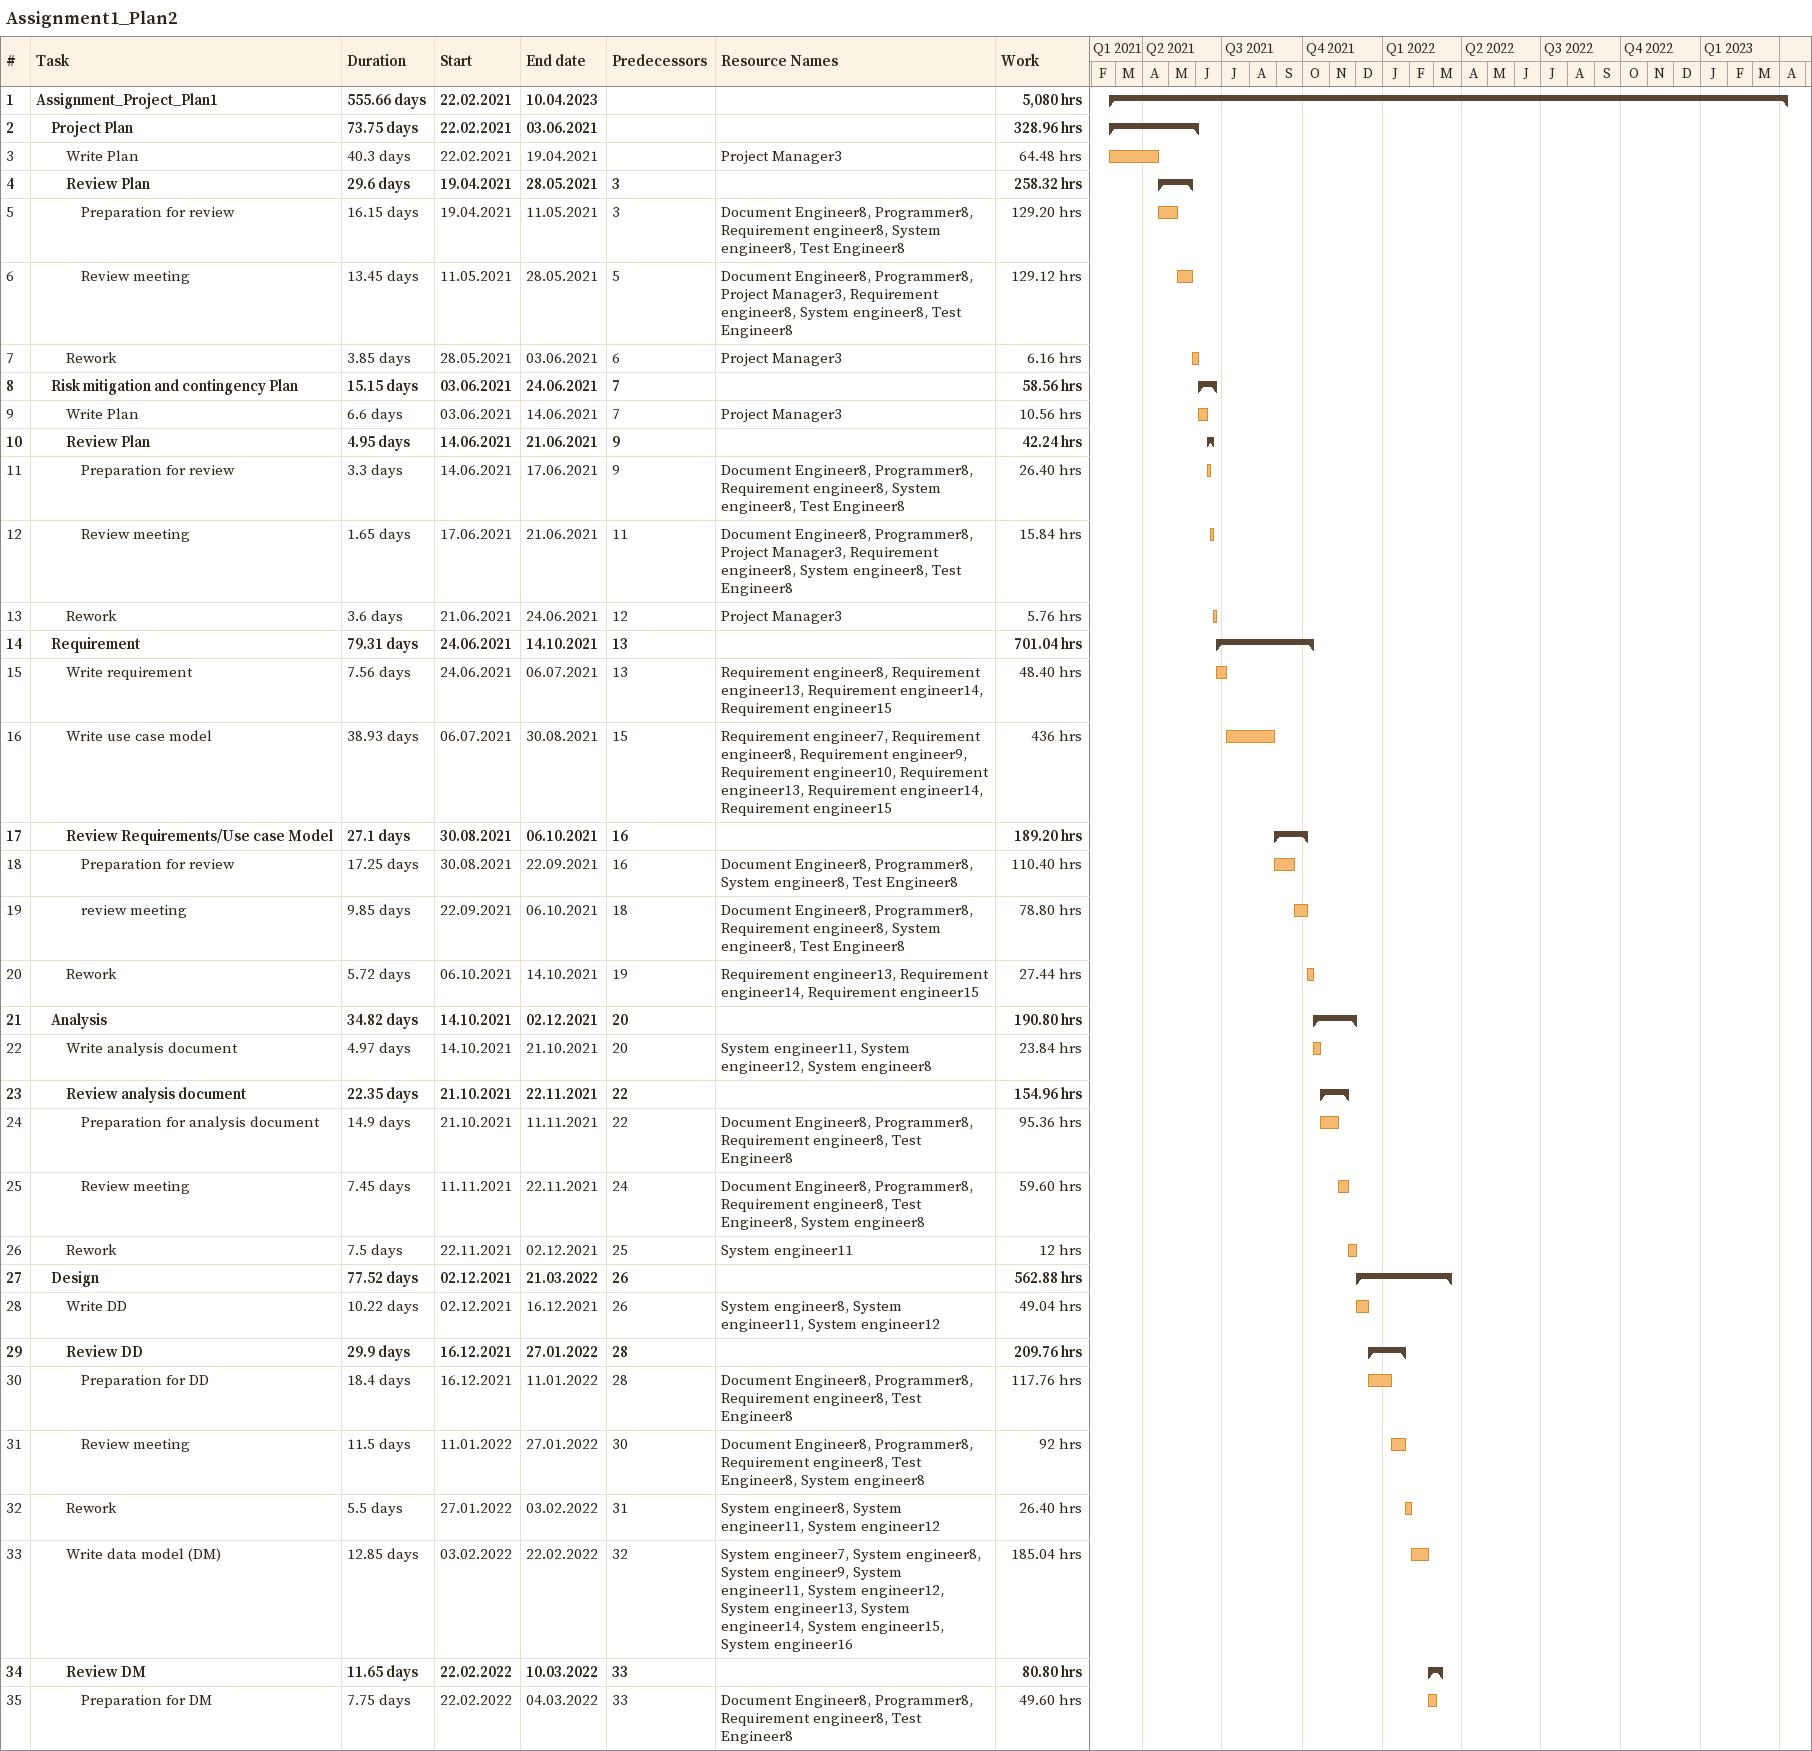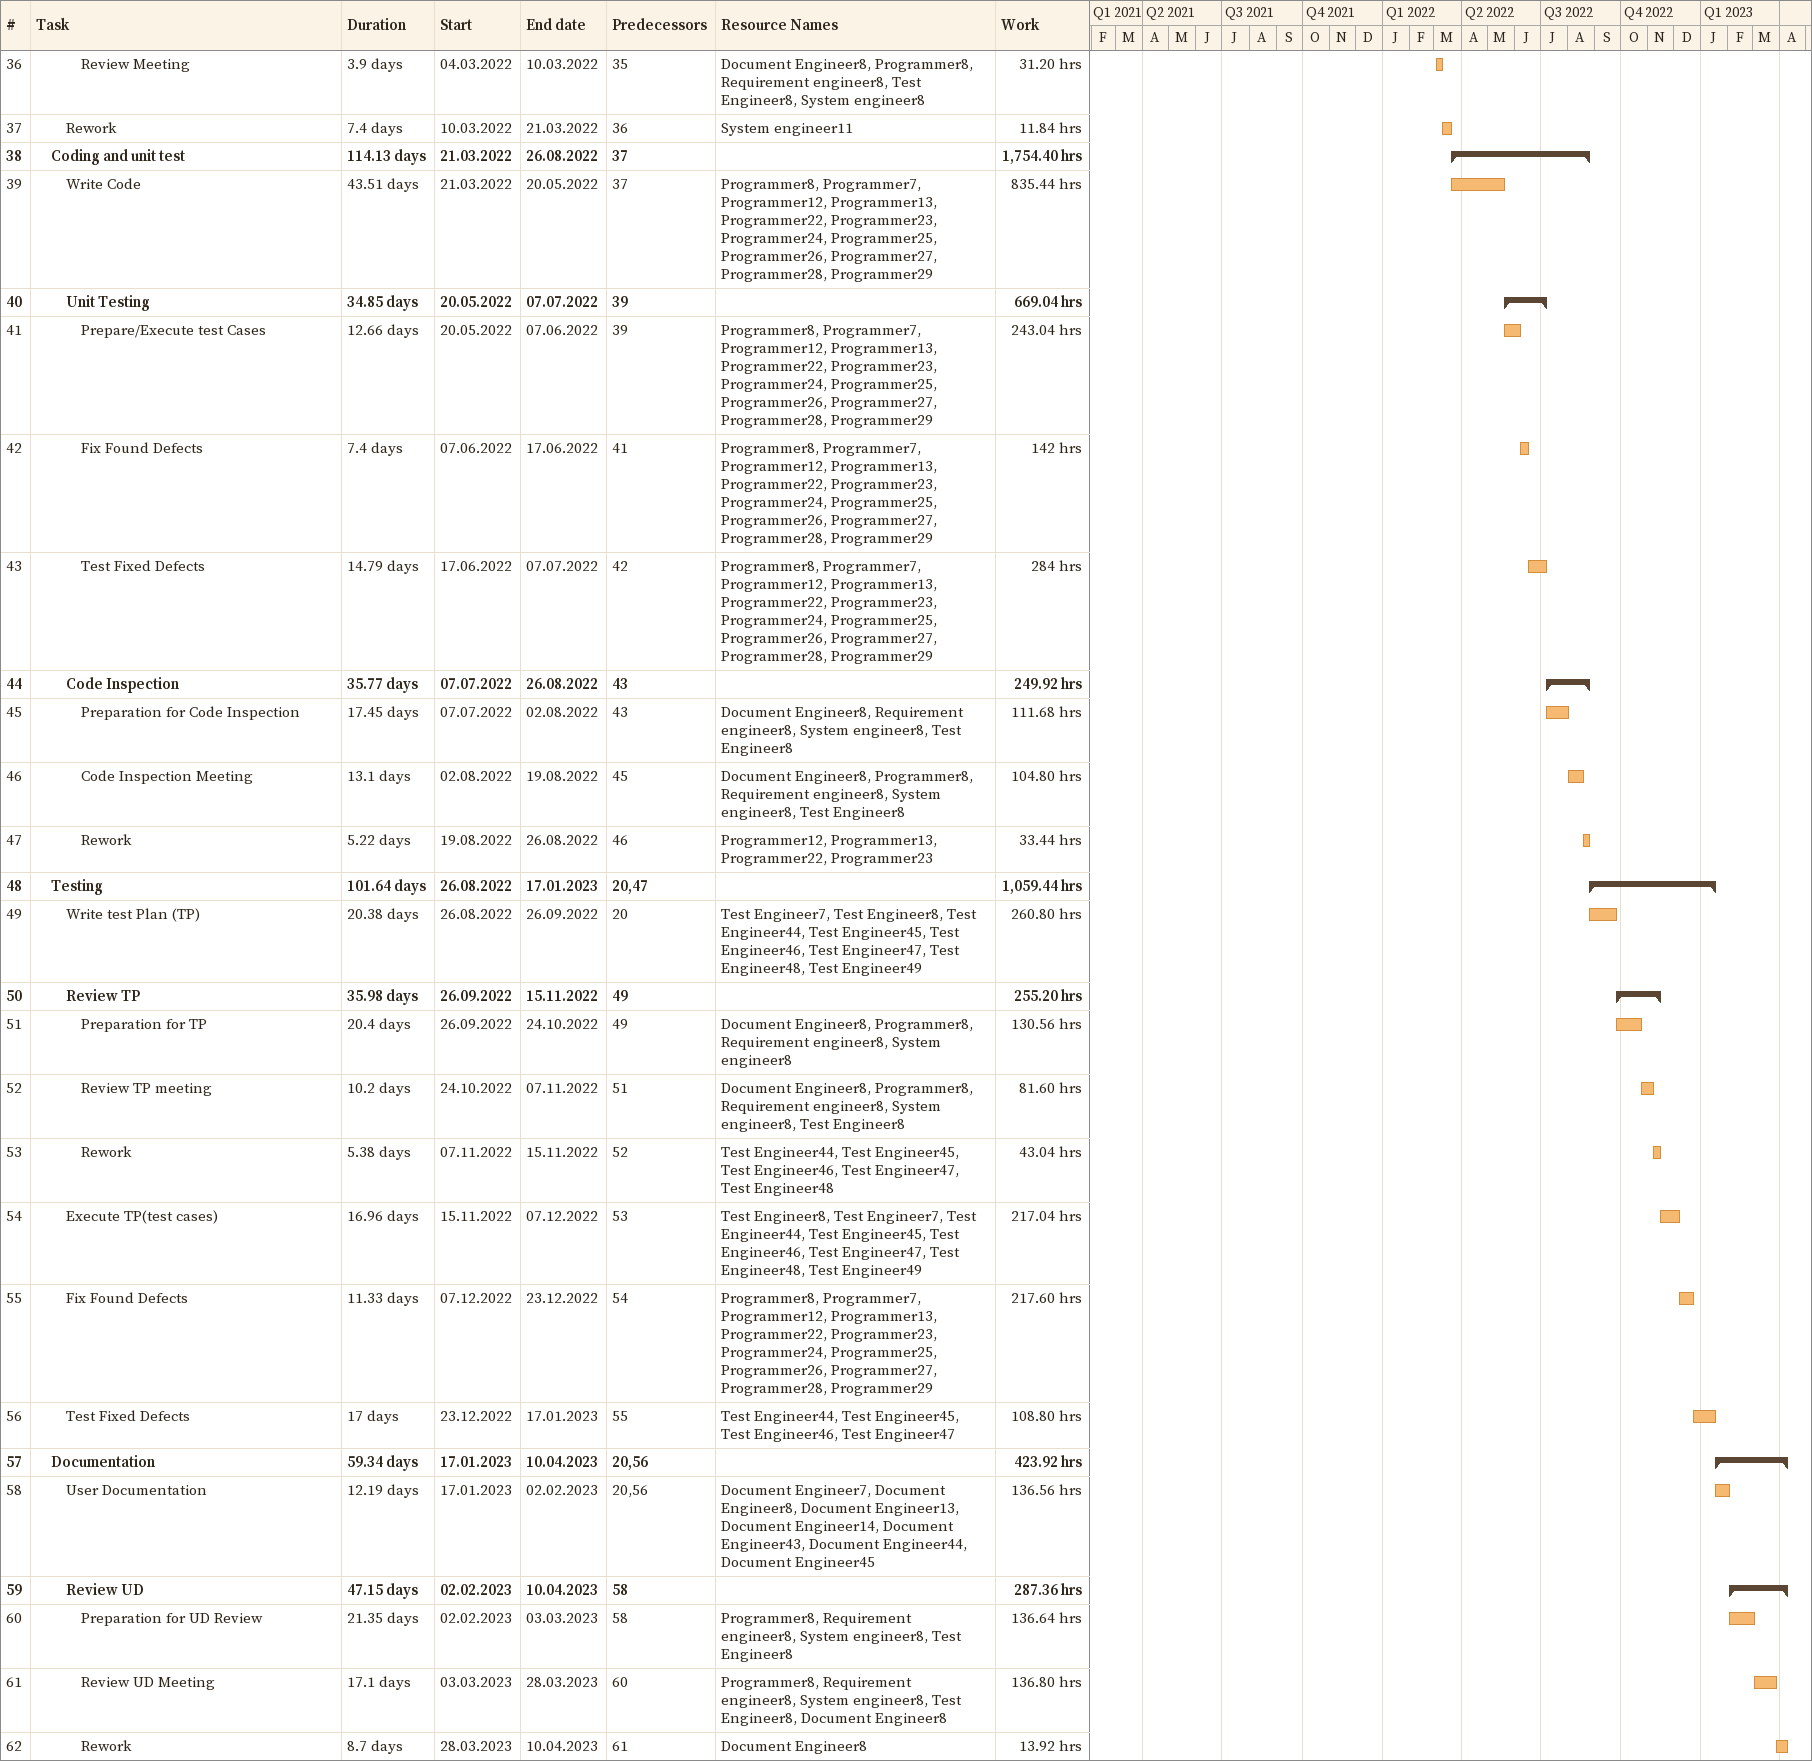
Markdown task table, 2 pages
Assignment1_Plan2

| ID | Level | Task | Duration | Start | Finish | Predecessors | Resources | Work (h) |
|---|---|---|---|---|---|---|---|---|
| 1 | 1 | **Assignment_Project_Plan1** | 555.66d | 2021-02-22 | 2023-04-10 |  |  | 5080 |
| 2 | 2 | **Project Plan** | 73.75d | 2021-02-22 | 2021-06-03 |  |  | 328.96 |
| 3 | 3 | Write Plan | 40.3d | 2021-02-22 | 2021-04-19 |  | Project Manager3 | 64.48 |
| 4 | 3 | **Review Plan** | 29.6d | 2021-04-19 | 2021-05-28 | 3 |  | 258.32 |
| 5 | 4 | Preparation for review | 16.15d | 2021-04-19 | 2021-05-11 | 3 | Document Engineer8, Programmer8, Requirement engineer8, System engineer8, Test Engineer8 | 129.20 |
| 6 | 4 | Review meeting | 13.45d | 2021-05-11 | 2021-05-28 | 5 | Document Engineer8, Programmer8, Project Manager3, Requirement engineer8, System engineer8, Test Engineer8 | 129.12 |
| 7 | 3 | Rework | 3.85d | 2021-05-28 | 2021-06-03 | 6 | Project Manager3 | 6.16 |
| 8 | 2 | **Risk mitigation and contingency Plan** | 15.15d | 2021-06-03 | 2021-06-24 | 7 |  | 58.56 |
| 9 | 3 | Write Plan | 6.6d | 2021-06-03 | 2021-06-14 | 7 | Project Manager3 | 10.56 |
| 10 | 3 | **Review Plan** | 4.95d | 2021-06-14 | 2021-06-21 | 9 |  | 42.24 |
| 11 | 4 | Preparation for review | 3.3d | 2021-06-14 | 2021-06-17 | 9 | Document Engineer8, Programmer8, Requirement engineer8, System engineer8, Test Engineer8 | 26.40 |
| 12 | 4 | Review meeting | 1.65d | 2021-06-17 | 2021-06-21 | 11 | Document Engineer8, Programmer8, Project Manager3, Requirement engineer8, System engineer8, Test Engineer8 | 15.84 |
| 13 | 3 | Rework | 3.6d | 2021-06-21 | 2021-06-24 | 12 | Project Manager3 | 5.76 |
| 14 | 2 | **Requirement** | 79.31d | 2021-06-24 | 2021-10-14 | 13 |  | 701.04 |
| 15 | 3 | Write requirement | 7.56d | 2021-06-24 | 2021-07-06 | 13 | Requirement engineer8, Requirement engineer13, Requirement engineer14, Requirement engineer15 | 48.40 |
| 16 | 3 | Write use case model | 38.93d | 2021-07-06 | 2021-08-30 | 15 | Requirement engineer7, Requirement engineer8, Requirement engineer9, Requirement engineer10, Requirement engineer13, Requirement engineer14, Requirement engineer15 | 436 |
| 17 | 3 | **Review Requirements/Use case Model** | 27.1d | 2021-08-30 | 2021-10-06 | 16 |  | 189.20 |
| 18 | 4 | Preparation for review | 17.25d | 2021-08-30 | 2021-09-22 | 16 | Document Engineer8, Programmer8, System engineer8, Test Engineer8 | 110.40 |
| 19 | 4 | review meeting | 9.85d | 2021-09-22 | 2021-10-06 | 18 | Document Engineer8, Programmer8, Requirement engineer8, System engineer8, Test Engineer8 | 78.80 |
| 20 | 3 | Rework | 5.72d | 2021-10-06 | 2021-10-14 | 19 | Requirement engineer13, Requirement engineer14, Requirement engineer15 | 27.44 |
| 21 | 2 | **Analysis** | 34.82d | 2021-10-14 | 2021-12-02 | 20 |  | 190.80 |
| 22 | 3 | Write analysis document | 4.97d | 2021-10-14 | 2021-10-21 | 20 | System engineer11, System engineer12, System engineer8 | 23.84 |
| 23 | 3 | **Review analysis document** | 22.35d | 2021-10-21 | 2021-11-22 | 22 |  | 154.96 |
| 24 | 4 | Preparation for analysis document | 14.9d | 2021-10-21 | 2021-11-11 | 22 | Document Engineer8, Programmer8, Requirement engineer8, Test Engineer8 | 95.36 |
| 25 | 4 | Review meeting | 7.45d | 2021-11-11 | 2021-11-22 | 24 | Document Engineer8, Programmer8, Requirement engineer8, Test Engineer8, System engineer8 | 59.60 |
| 26 | 3 | Rework | 7.5d | 2021-11-22 | 2021-12-02 | 25 | System engineer11 | 12 |
| 27 | 2 | **Design** | 77.52d | 2021-12-02 | 2022-03-21 | 26 |  | 562.88 |
| 28 | 3 | Write DD | 10.22d | 2021-12-02 | 2021-12-16 | 26 | System engineer8, System engineer11, System engineer12 | 49.04 |
| 29 | 3 | **Review DD** | 29.9d | 2021-12-16 | 2022-01-27 | 28 |  | 209.76 |
| 30 | 4 | Preparation for DD | 18.4d | 2021-12-16 | 2022-01-11 | 28 | Document Engineer8, Programmer8, Requirement engineer8, Test Engineer8 | 117.76 |
| 31 | 4 | Review meeting | 11.5d | 2022-01-11 | 2022-01-27 | 30 | Document Engineer8, Programmer8, Requirement engineer8, Test Engineer8, System engineer8 | 92 |
| 32 | 3 | Rework | 5.5d | 2022-01-27 | 2022-02-03 | 31 | System engineer8, System engineer11, System engineer12 | 26.40 |
| 33 | 3 | Write data model (DM) | 12.85d | 2022-02-03 | 2022-02-22 | 32 | System engineer7, System engineer8, System engineer9, System engineer11, System engineer12, System engineer13, System engineer14, System engineer15, System engineer16 | 185.04 |
| 34 | 3 | **Review DM** | 11.65d | 2022-02-22 | 2022-03-10 | 33 |  | 80.80 |
| 35 | 4 | Preparation for DM | 7.75d | 2022-02-22 | 2022-03-04 | 33 | Document Engineer8, Programmer8, Requirement engineer8, Test Engineer8 | 49.60 |
| 36 | 4 | Review Meeting | 3.9d | 2022-03-04 | 2022-03-10 | 35 | Document Engineer8, Programmer8, Requirement engineer8, Test Engineer8, System engineer8 | 31.20 |
| 37 | 3 | Rework | 7.4d | 2022-03-10 | 2022-03-21 | 36 | System engineer11 | 11.84 |
| 38 | 2 | **Coding and unit test** | 114.13d | 2022-03-21 | 2022-08-26 | 37 |  | 1754.40 |
| 39 | 3 | Write Code | 43.51d | 2022-03-21 | 2022-05-20 | 37 | Programmer8, Programmer7, Programmer12, Programmer13, Programmer22, Programmer23, Programmer24, Programmer25, Programmer26, Programmer27, Programmer28, Programmer29 | 835.44 |
| 40 | 3 | **Unit Testing** | 34.85d | 2022-05-20 | 2022-07-07 | 39 |  | 669.04 |
| 41 | 4 | Prepare/Execute test Cases | 12.66d | 2022-05-20 | 2022-06-07 | 39 | Programmer8, Programmer7, Programmer12, Programmer13, Programmer22, Programmer23, Programmer24, Programmer25, Programmer26, Programmer27, Programmer28, Programmer29 | 243.04 |
| 42 | 4 | Fix Found Defects | 7.4d | 2022-06-07 | 2022-06-17 | 41 | Programmer8, Programmer7, Programmer12, Programmer13, Programmer22, Programmer23, Programmer24, Programmer25, Programmer26, Programmer27, Programmer28, Programmer29 | 142 |
| 43 | 4 | Test Fixed Defects | 14.79d | 2022-06-17 | 2022-07-07 | 42 | Programmer8, Programmer7, Programmer12, Programmer13, Programmer22, Programmer23, Programmer24, Programmer25, Programmer26, Programmer27, Programmer28, Programmer29 | 284 |
| 44 | 3 | **Code Inspection** | 35.77d | 2022-07-07 | 2022-08-26 | 43 |  | 249.92 |
| 45 | 4 | Preparation for Code Inspection | 17.45d | 2022-07-07 | 2022-08-02 | 43 | Document Engineer8, Requirement engineer8, System engineer8, Test Engineer8 | 111.68 |
| 46 | 4 | Code Inspection Meeting | 13.1d | 2022-08-02 | 2022-08-19 | 45 | Document Engineer8, Programmer8, Requirement engineer8, System engineer8, Test Engineer8 | 104.80 |
| 47 | 4 | Rework | 5.22d | 2022-08-19 | 2022-08-26 | 46 | Programmer12, Programmer13, Programmer22, Programmer23 | 33.44 |
| 48 | 2 | **Testing** | 101.64d | 2022-08-26 | 2023-01-17 | 20, 47 |  | 1059.44 |
| 49 | 3 | Write test Plan (TP) | 20.38d | 2022-08-26 | 2022-09-26 | 20 | Test Engineer7, Test Engineer8, Test Engineer44, Test Engineer45, Test Engineer46, Test Engineer47, Test Engineer48, Test Engineer49 | 260.80 |
| 50 | 3 | **Review TP** | 35.98d | 2022-09-26 | 2022-11-15 | 49 |  | 255.20 |
| 51 | 4 | Preparation for TP | 20.4d | 2022-09-26 | 2022-10-24 | 49 | Document Engineer8, Programmer8, Requirement engineer8, System engineer8 | 130.56 |
| 52 | 4 | Review TP meeting | 10.2d | 2022-10-24 | 2022-11-07 | 51 | Document Engineer8, Programmer8, Requirement engineer8, System engineer8, Test Engineer8 | 81.60 |
| 53 | 4 | Rework | 5.38d | 2022-11-07 | 2022-11-15 | 52 | Test Engineer44, Test Engineer45, Test Engineer46, Test Engineer47, Test Engineer48 | 43.04 |
| 54 | 3 | Execute TP(test cases) | 16.96d | 2022-11-15 | 2022-12-07 | 53 | Test Engineer8, Test Engineer7, Test Engineer44, Test Engineer45, Test Engineer46, Test Engineer47, Test Engineer48, Test Engineer49 | 217.04 |
| 55 | 3 | Fix Found Defects | 11.33d | 2022-12-07 | 2022-12-23 | 54 | Programmer8, Programmer7, Programmer12, Programmer13, Programmer22, Programmer23, Programmer24, Programmer25, Programmer26, Programmer27, Programmer28, Programmer29 | 217.60 |
| 56 | 3 | Test Fixed Defects | 17d | 2022-12-23 | 2023-01-17 | 55 | Test Engineer44, Test Engineer45, Test Engineer46, Test Engineer47 | 108.80 |
| 57 | 2 | **Documentation** | 59.34d | 2023-01-17 | 2023-04-10 | 20, 56 |  | 423.92 |
| 58 | 3 | User Documentation | 12.19d | 2023-01-17 | 2023-02-02 | 20, 56 | Document Engineer7, Document Engineer8, Document Engineer13, Document Engineer14, Document Engineer43, Document Engineer44, Document Engineer45 | 136.56 |
| 59 | 3 | **Review UD** | 47.15d | 2023-02-02 | 2023-04-10 | 58 |  | 287.36 |
| 60 | 4 | Preparation for UD Review | 21.35d | 2023-02-02 | 2023-03-03 | 58 | Programmer8, Requirement engineer8, System engineer8, Test Engineer8 | 136.64 |
| 61 | 4 | Review UD Meeting | 17.1d | 2023-03-03 | 2023-03-28 | 60 | Programmer8, Requirement engineer8, System engineer8, Test Engineer8, Document Engineer8 | 136.80 |
| 62 | 4 | Rework | 8.7d | 2023-03-28 | 2023-04-10 | 61 | Document Engineer8 | 13.92 |
